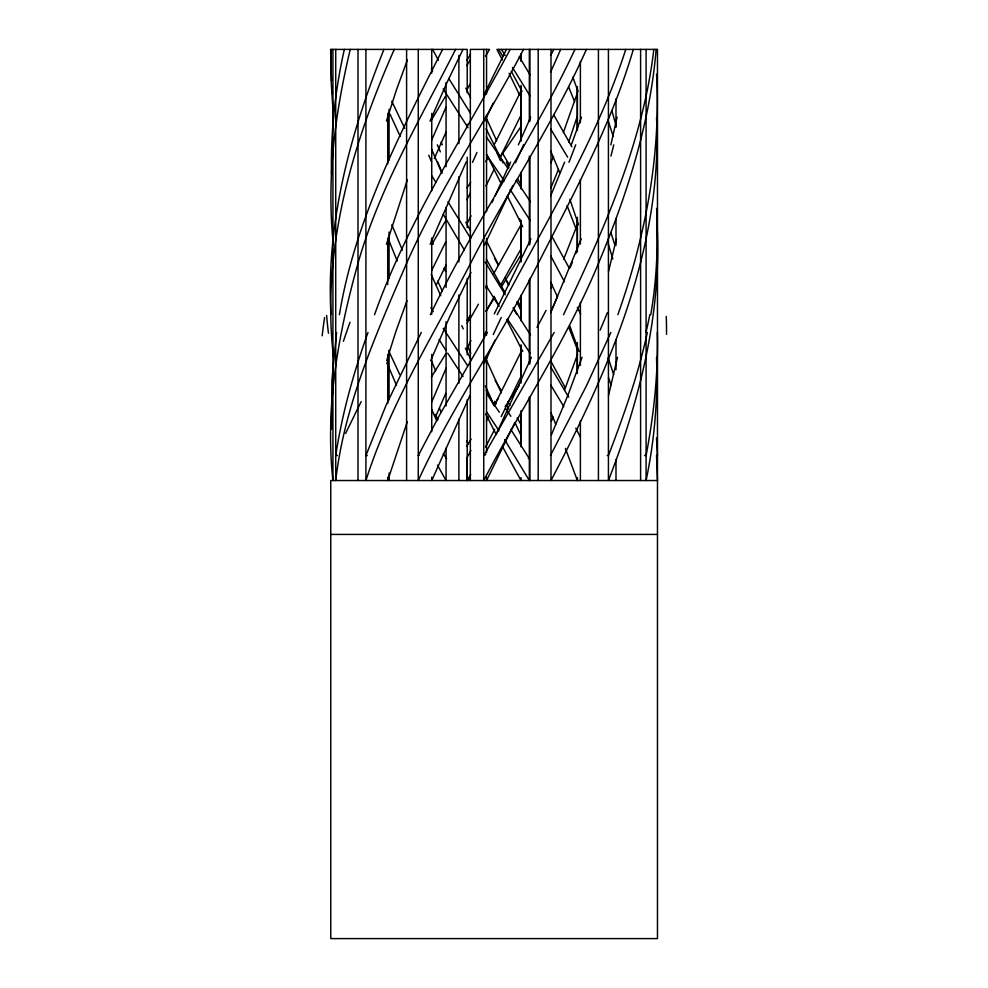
<?xml version="1.0" encoding="UTF-8"?>
<svg xmlns="http://www.w3.org/2000/svg" width="988" height="988" viewBox="0 0 988 988"><rect width="100%" height="100%" fill="white"/><g stroke="black" fill="none" stroke-linecap="round" stroke-linejoin="round"><path stroke-width="1.48" d="M520.985 446.774L520.985 410.786M520.985 380.8L520.985 344.812M520.985 320.816L520.997 295.326M520.997 260.832L520.997 220.349M520.997 188.856L520.997 172.357M521.009 140.876L521.009 85.388M521.009 61.392L521.009 53.895M577.264 373.303L577.276 343.305M577.301 251.841L577.313 217.348M577.325 130.379L577.338 86.882M470.659 474.425L467.213 480.526L467.25 457.271L470.868 450.528M331.091 49.4L331.276 83.56L333.499 117.597M656.155 49.4C650.067 122.92 627.257 193.809 599.21 261.635C567.767 338.155 521.763 407.34 483.737 480.526L483.737 49.4M653.821 49.4C642.953 143.038 603.507 230.315 563.531 314.703M336.575 332.462L331.882 380.565L331.474 429.175M650.759 314.703C656.81 279.641 658.304 243.888 656.6 208.382M339.39 314.703C354.988 220.102 399.782 133.985 442.612 49.4M617.068 117.202L610.868 144.878M617.512 357.31L608.534 395.385M647.338 332.462C638.285 374.625 623.799 415.368 608.423 455.567L607.287 455.48M344.343 49.4C335.105 90.278 330.696 132.256 331.474 174.16M616.426 238.861L608.522 271.478M350.246 49.4C335.056 113.2 326.299 179.408 333.425 244.938M386.469 244.271L407.365 179.853M386.679 360.682L395.867 331.499L406.982 300.71M633.308 49.4C611.214 125.266 573.04 194.871 537.423 264.969C500.15 338.18 452.504 405.722 418.27 480.526L418.27 49.4M386.432 121.067L396.534 89.587L407.389 59.996M625.774 49.4C595.48 143.334 542.387 227.524 497.223 314.703M577.091 116.88L568.68 142.074M577.424 92.897L563.345 132.553M577.61 354.149L564.556 390.161M407.328 421.691L387.716 480.526L387.716 477.229M582.056 357.31L567.853 395.385L551.477 434.658M368.018 332.462C353.642 372.427 342.107 413.527 335.722 455.567L337.39 455.48M581.426 117.202L571.274 144.878M577.214 225.005L563.654 259.251M617.846 314.703C645.09 237.873 661.083 155.845 656.551 74.112M374.538 314.703C407.859 220.559 463.607 137.06 510.179 49.4M575.806 253.533L576.906 250.668M581.203 238.861L550.662 312.801M383.949 49.4C350.246 133.331 325.793 223.498 330.992 314.703M558.455 169.454L550.724 188.251M564.593 162.131L550.674 195.822M394.274 49.4C351.74 145.434 321.186 250.174 333.413 356.162M431.892 401.721L446.082 368.215M572.41 262.104L570.064 267.822M431.682 140.148L445.959 107.297M430.644 360.682L449.565 317.012L470.943 272.552M430.064 121.067L446.86 82.807L462.989 49.4M610.843 332.462L586.588 385.542L550.477 455.48M435.659 416.578L445.761 393.409M553.552 156.623L550.822 162.958M434.3 158.525L446.119 131.972M430.175 244.271L466.25 161.81M531.396 357.31L496.05 434.658M530.68 117.202L518.354 144.878M550.612 72.124L560.69 49.4M470.016 395.225L431.744 480.526L431.744 477.229M557.627 296.499L551.119 311.01M586.39 49.4C554.762 120.832 511.055 185.88 474.895 254.966C437.005 329.313 391.372 400.511 365.918 480.526L365.918 49.4M551.465 420.888L553.181 417.072M510.586 162.131L495.112 195.822M512.809 185.472L484.404 245.37M574.967 49.4C532.248 140.741 473.82 223.659 430.373 314.703M550.995 287.953L552.304 285.063M484.478 363.115L495.087 339.983M484.812 334.154L485.923 331.721M514.625 423.012L486.553 480.526L486.553 477.229M484.762 121.067L493.136 103.209M491.962 202.515L493.543 199.168M484.453 93.86L506.424 49.4M431.583 270.687L445.613 242.159M494.284 313.9L530.927 238.861M436.264 284.989L446.057 264.969M521.392 351.135L494.309 405.574M520.268 377.91L501.2 416.578M470.214 193.154L466.966 199.712M521.417 114.361L500.15 157.253M466.941 348.554L470.918 340.576M485.763 161.686L488.27 156.623L486.664 159.08M485.886 186.04L494.111 169.454L486.825 154.721M494.568 143.952L520.664 91.699M467.163 323.162L470.165 317.222M471.041 215.717L466.941 223.831M455.567 49.4C419.567 120.808 377.663 190.486 356.606 268.291C337.686 337.13 325.126 408.995 332.931 480.526L332.931 49.4M421.271 332.462L385.975 405.451L365.918 455.567L367.289 455.48M550.884 55.143L553.836 49.4M494.692 429.36L485.479 447.095M486.429 420.888L488.405 417.072M466.781 90.18L469.893 84.276M523.517 49.4C485.219 123.117 437.338 191.758 404.438 268.291C375.07 336.612 344.269 405.907 335.722 480.526L335.722 49.4M520.861 225.005L493.778 273.553M486.306 311.01L494.296 296.499M554.169 332.462L483.922 455.48M521.084 248.766L500.755 284.989M466.867 65.69L470.115 59.848M485.738 287.953L486.8 286.026M431.867 244.283L445.662 220.892M487.121 332.462L439.376 415.429L418.27 455.567L419.122 455.48M431.003 120.894L445.316 96.503M485.479 56.291L489.542 49.4L470.337 49.4L470.337 480.526L468.942 477.846M470.436 54.278L466.83 60.354M521.442 254.089L502.151 285.705M431.361 377.132L445.835 353.753M466.991 320.445L470.103 315.518M494.729 297.536L485.898 311.282M466.46 446.453L471.115 439.154M505.09 406.648L506.77 404.129M507.61 402.869L519.367 385.271M521.009 126.538L500.113 157.228M467.028 187.819L470.646 182.471M498.285 398.423L494.012 404.685M485.688 454.604L484.985 454.962M446.601 458.556L443.266 453.764M330.758 534.422L657.477 534.422M644.534 455.48L646.09 455.567C653.747 415.034 658.317 373.76 657.329 332.462M528.284 458.469L529.346 458.642L510.796 429.447M486.429 154.77L504.288 180.853M508.104 168.578L486.38 136.962M486.516 393.409L499.323 412.218M516.131 180.335L530.445 201.787M467.707 365.869L443.204 328.312M510.104 189.474L530.223 220.645M468.04 127.761L443.204 89.006M530.05 353.148L507.437 319.112M463.002 376.49L447.688 353.148M486.479 411.687L498.915 430.694M470.621 113.447L448.799 78.509M499.15 306.379L486.071 285.705M530.605 335.179L513.167 307.614M445.823 350.234L439.067 339.551M504.609 439.598L529.346 480.526L529.346 396.954M447.947 201.787L470.708 238.404M530.186 96.132L512.451 67.48M550.859 385.271L563.815 406.648M550.674 128.996L567.668 157.228M435.906 182.471L431.966 176.049M505.164 294.72L485.133 261.993M550.748 367.116L568.656 397.164M505.127 55.439L501.496 49.4M530.062 74.89L519.231 56.711M464.422 250.137L443.328 214.445M498.681 49.4L502.756 56.291M495.247 380.565L501.138 390.519M502.373 153.041L509.635 165.329M507.733 401.721L509.932 405.451M517.44 178.569L521.306 185.188M553.613 114.694L571.891 146.804M494.642 401.326L496.174 403.931M551.872 236.453L569.137 267.933M517.169 417.924L521.479 425.42M433.176 311.566L430.916 307.614M486.368 259.251L505.14 292.781M431.336 68.691L432.682 71.087M493.938 296.499L496.618 301.315M437.474 465.15L446.07 480.526L446.07 448.107M511.327 71.383L522.072 91.365M550.909 361.25L565.432 388.025M497.149 302.279L498.211 304.218M550.81 256.065L564.481 281.765M438.45 60.354L432.583 49.4M520.898 307.009L517.897 301.501M494.519 258.3L498.137 264.969M508.919 284.927L505.325 278.27M470.461 230.735L465.83 222.139M435.214 414.392L438.005 419.628M502.744 447.095L521.009 480.526L521.009 477.624M575.782 428.15L580.364 437.054M506.622 319.816L522.763 351.543M513.501 308.367L516.551 314.258M404.734 128.317L391.779 101.27M496.149 434.448L485.738 414.009M502.373 59.996L496.915 49.4L657.477 49.4L657.477 938.6L330.758 938.6L330.758 480.526L657.477 480.526L656.514 455.209M493.914 405.574L486.096 390.161M522.763 226.721L507.289 195.982M498.545 264.969L487.059 242.134M465.78 88.13L470.547 97.664M486.071 128.761L503.102 162.958M505.078 277.986L508.314 284.495M509.104 73.371L519.602 95.021M500.706 182.731L494.124 169.454M577.338 307.367L580.685 314.221M399.782 374.637L388.667 350.826M470.72 359.163L465.385 348.134M400.214 136.369L390.038 114.213M516.823 301.883L520.985 310.615M550.6 282.123L557.343 296.499M466.694 440.759L468.436 444.402M519.589 218.978L521.145 222.3M520.627 434.658L514.921 422.432M444.106 268.217L445.613 271.478M442.254 290.954L437.758 281.209M506.98 405.241L508.684 408.933M440.772 295.684L431.2 274.503M485.898 117.202L496.643 140.716M494.383 405.821L485.343 385.938M501.348 392.915L485.738 358.533M506.338 162.131L508.882 167.762M436.758 420.888L431.682 409.415M396.497 385.271L386.802 362.732M442.007 173.369L431.484 149.015M433.201 244.32L431.262 239.961M467.448 346.059L470.72 353.371M550.649 150.929L559.801 172.777M402.375 250.174L391.828 224.77M397.225 261.005L388.037 238.306M550.934 412.725L555.787 424.247M439.549 408.476L441.241 412.441M441.117 142.111L442.278 144.878M441.784 171.961L437.598 161.81M435.597 370.747L431.583 360.978M568.619 86.87L574.633 101.85M568.989 327.868L577.461 349.715M567.087 205.64L576.066 228.92M569.743 325.719L579.054 351.543M565.408 448.354L577.35 480.526L577.35 477.537M572.818 77.225L578.005 91.365M608.509 377.749L611.189 385.271M569.866 199.28L578.499 224.795M608.139 357.644L613.647 374.637M608.41 121.61L613.239 136.369M610.868 232.551L614.622 244.283M608.324 244.221L612.844 259.029M611.967 110.965L616.117 125.847M332.462 93.292L331.98 87.808M656.501 437.943L657.477 455.567M656.637 218.2C662.874 308.009 640.743 397.374 608.423 480.526L608.423 49.4M331.474 80.967L330.622 49.4L467.213 49.4L467.213 92.884M656.514 357.36C658.057 398.646 654.538 440.092 646.09 480.526L646.09 49.4M656.526 117.597C662.652 246.802 609.633 368.598 550.995 480.526L550.995 49.4M577.338 477.624L577.35 480.526M640.607 49.4L640.607 480.526M615.993 98.8L615.993 127.242M615.993 218.558L615.993 245.506M615.993 339.81L615.993 369.747M615.993 459.568L615.993 480.526M598.419 49.4L598.419 480.526M580.388 61.38L580.388 122.747M580.388 179.631L580.388 244.011M580.388 302.39L580.388 365.264M580.388 420.653L580.388 480.526M577.35 86.821L577.35 130.231M577.35 218.558L577.35 251.495M577.35 342.811L577.35 372.748M538.188 49.4L538.188 480.526M529.864 49.4L529.864 121.252M529.864 157.178L529.864 244.011M529.864 278.431L529.864 363.769M529.864 396.694L529.864 480.526M529.346 49.4L529.346 121.623M529.346 156.228L529.346 244.987M529.346 279.592L529.346 363.856M521.009 55.39L521.009 58.378M521.009 86.821L521.009 140.716M521.009 173.653L521.009 187.127M521.009 221.547L521.009 261.968M521.009 296.4L521.009 318.852M521.009 345.8L521.009 383.221M521.009 413.169L521.009 444.6M486.553 49.4L486.553 94.033M486.553 114.867L486.553 211.58M486.553 238.367L486.553 335.08M486.553 355.915L486.553 452.628M467.213 124.253L467.213 127.242M467.213 157.178L467.213 227.536M467.213 278.431L467.213 354.778M467.213 399.695L467.213 480.526M458.889 55.39L458.889 143.705M458.889 176.642L458.889 261.968M458.889 294.906L458.889 383.221M458.889 419.147L458.889 480.526M446.07 82.498L446.07 166.75M446.07 207.381L446.07 287.422M446.07 321.718L446.07 405.982M431.744 49.4L431.744 73.211M431.744 113.385L431.744 190.758M431.744 238.022L431.744 314.258M431.744 354.433L431.744 431.793M406.599 49.4L406.599 480.526M389.074 109.273L389.074 160.179M389.074 232.032L389.074 278.431M389.074 350.295L389.074 399.695M389.074 473.042L389.074 480.526M387.716 113.385L387.716 163.971M387.716 238.367L387.716 284.495M387.716 354.433L387.716 403.524M358.002 49.4L358.002 480.526M496.878 152.732A677.113 34.592 65.6 0 1 500.434 160.587M431.311 161.489A700.443 250.409 63.8 0 1 428.767 155.19M440.352 151.868A677.113 218.817 64.1 0 1 437.363 144.791M461.754 325.657A557.232 68.888 65.9 0 1 463.249 328.905M328.461 333.228A568.285 488.825 -22.8 0 1 326.608 315.407M322.162 335.796A568.285 400.869 -48.4 0 1 324.583 317.58M505.535 408.365A487.455 149.929 55.7 0 1 510.858 416.294M472.523 162.365A700.443 142.383 -65.1 0 1 476.957 152.461M343.404 341.329A568.285 243.604 -58.6 0 1 350.011 322.236M523.615 144.643A677.113 94.181 -65.3 0 1 515.452 162.81M345.59 433.473A568.285 44.213 -61.9 0 1 361.176 401.61M493.247 334.574A557.232 172.344 -64.8 0 1 501.237 317.519M575.695 144.828A677.113 333.907 -61.7 0 1 568.965 162.291M478.402 304.23A568.285 162.822 -60.6 0 1 469.473 319.927M613.746 144.853A677.113 515.897 -50.4 0 1 610.955 156.005M546.043 310.417A568.285 341.7 -54 0 1 536.99 327.287M607.262 312.826A568.285 461.495 -36.3 0 1 600.111 330.165M649.857 314.555A568.285 501.496 1.8 0 1 646.004 332.215M666.258 316.37A568.285 454.789 38.4 0 1 666.53 334.376"/></g></svg>
